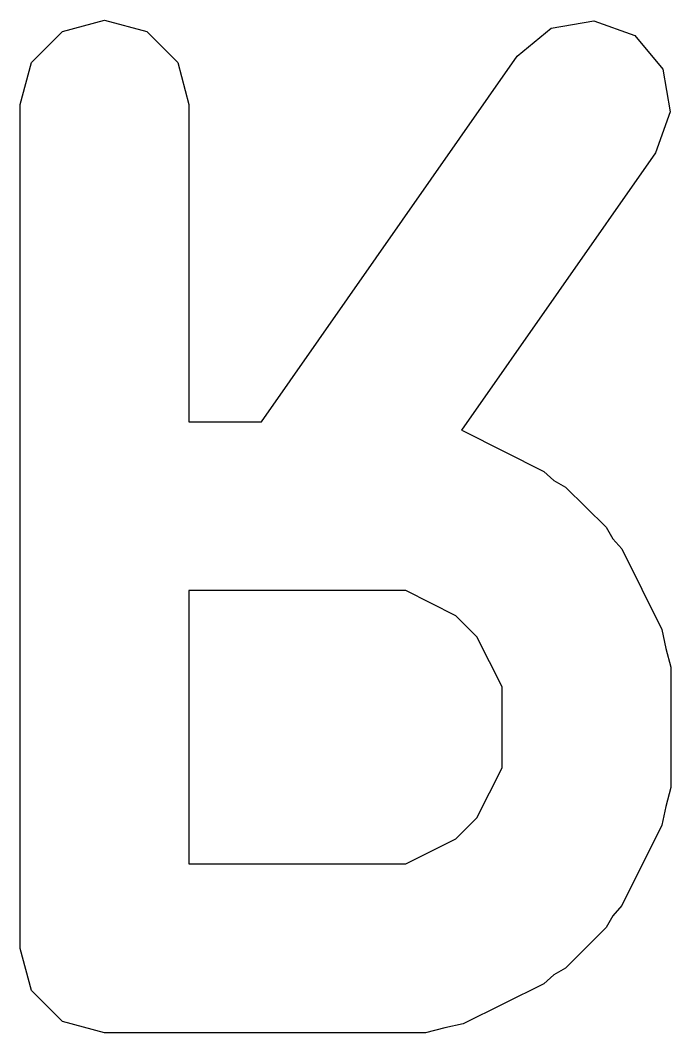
# Model space of a CAD drawing. Extents: x 101.2 to 197.2, y -144.3 to -85.8.
# Drawn here: x 122.946 to 124.103, y -127.283 to -125.483 of the extents above; entities that cross this region are included whole.
import ezdxf

# ---------------------------------------------------------------- set-up
doc = ezdxf.new("R2010")
doc.units = 0
doc.layers.add('BLACK', color=7, linetype='CONTINUOUS')

msp = doc.modelspace()

# ---------------------------------------------------------------- linework, layer by layer
at = {"layer": 'BLACK', "linetype": 'CONTINUOUS'}
for p, q in [((123.021, -125.503), (123.096, -125.483)), ((123.096, -125.483), (123.171, -125.503)), ((123.89, -125.497), (123.966, -125.484)), ((123.966, -125.484), (124.039, -125.51)), ((122.966, -125.558), (123.021, -125.503)), ((123.171, -125.503), (123.226, -125.558)), ((123.83, -125.547), (123.89, -125.497)), ((124.039, -125.51), (124.089, -125.57)), ((123.375, -126.197), (123.83, -125.547)), ((122.946, -125.633), (122.966, -125.558)), ((123.226, -125.558), (123.246, -125.633)), ((124.089, -125.57), (124.102, -125.646)), ((122.946, -127.133), (122.946, -125.633)), ((123.246, -125.633), (123.246, -126.197)), ((124.102, -125.646), (124.076, -125.719)), ((124.076, -125.719), (123.731, -126.212)), ((123.246, -126.197), (123.375, -126.197)), ((123.731, -126.212), (123.734, -126.213)), ((123.734, -126.213), (123.877, -126.285)), ((123.877, -126.285), (123.895, -126.301)), ((123.895, -126.301), (123.916, -126.313)), ((123.916, -126.313), (123.988, -126.384)), ((123.988, -126.384), (124, -126.405)), ((124, -126.405), (124.016, -126.423)), ((124.016, -126.423), (124.087, -126.566)), ((123.632, -126.497), (123.246, -126.497)), ((123.246, -126.497), (123.246, -126.983)), ((123.721, -126.542), (123.632, -126.497)), ((123.758, -126.579), (123.721, -126.542)), ((124.087, -126.566), (124.094, -126.6)), ((123.803, -126.668), (123.758, -126.579)), ((124.094, -126.6), (124.103, -126.633)), ((124.103, -126.633), (124.103, -126.847)), ((123.803, -126.812), (123.803, -126.668)), ((123.758, -126.901), (123.803, -126.812)), ((124.103, -126.847), (124.094, -126.881)), ((124.094, -126.881), (124.087, -126.914)), ((123.721, -126.938), (123.758, -126.901)), ((124.087, -126.914), (124.016, -127.057)), ((123.632, -126.983), (123.721, -126.938)), ((123.246, -126.983), (123.632, -126.983)), ((124.016, -127.057), (124, -127.075)), ((124, -127.075), (123.988, -127.096)), ((123.988, -127.096), (123.916, -127.168)), ((122.966, -127.208), (122.946, -127.133)), ((123.916, -127.168), (123.895, -127.18)), ((123.895, -127.18), (123.877, -127.196)), ((123.877, -127.196), (123.734, -127.267)), ((123.021, -127.263), (122.966, -127.208)), ((123.096, -127.283), (123.021, -127.263)), ((123.701, -127.274), (123.667, -127.283)), ((123.734, -127.267), (123.701, -127.274)), ((123.667, -127.283), (123.096, -127.283))]:
    msp.add_line(p, q, dxfattribs=at)

doc.saveas('drawing.dxf')
